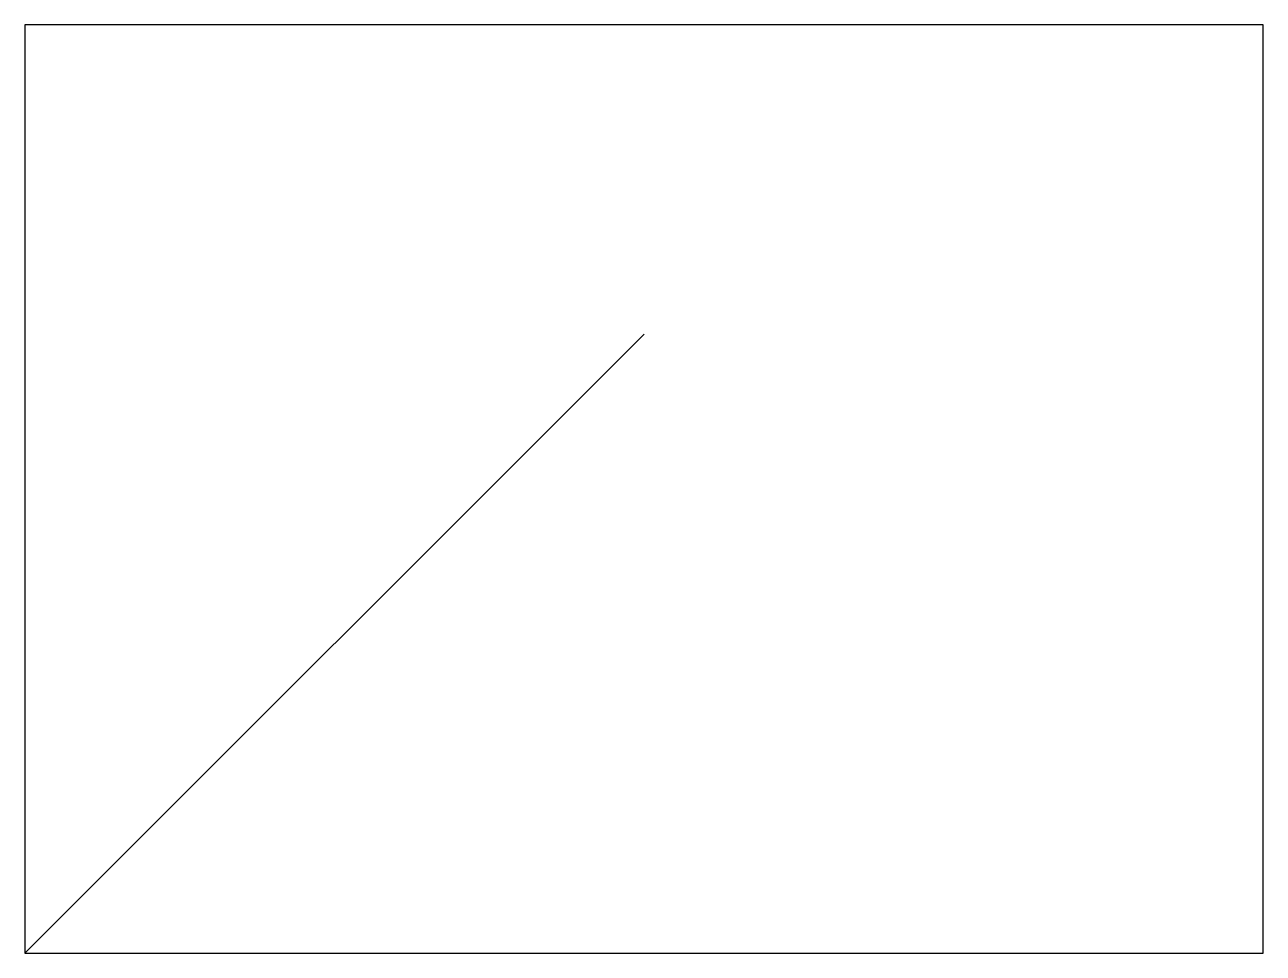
# Model space of a CAD drawing. Header units: metres. Extents: x 0 to 8000, y 0 to 6000.
import ezdxf

# ---------------------------------------------------------------- set-up
doc = ezdxf.new("R2010")
doc.units = ezdxf.units.M
doc.layers.add('WALLS', color=7, linetype='Continuous')

msp = doc.modelspace()

# ---------------------------------------------------------------- linework, layer by layer
at = {"layer": 'WALLS'}
for p, q in [((8000, 6000), (0, 6000)), ((0, 6000), (0, 0)), ((8000, 0), (8000, 6000)), ((0, 0), (4000, 4000)), ((0, 0), (8000, 0))]:
    msp.add_line(p, q, dxfattribs=at)

doc.saveas('drawing.dxf')
